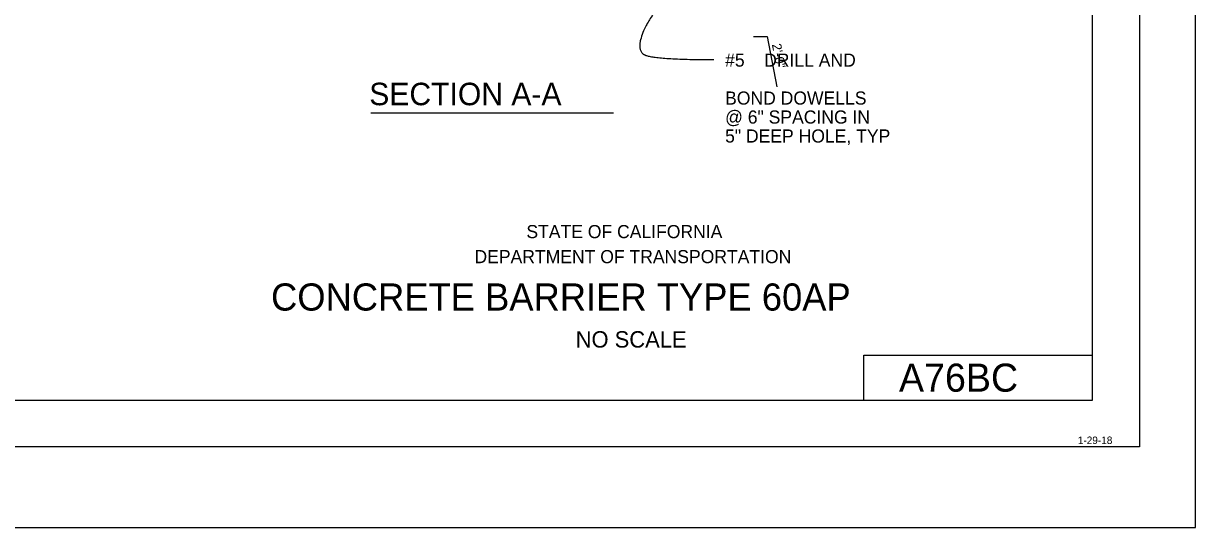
# Model space of a CAD drawing. Extents: x -900 to 860, y -510 to 676.
# Drawn here: x 235 to 860, y -510 to -241 of the extents above; entities that cross this region are included whole.
import ezdxf

# ---------------------------------------------------------------- set-up
doc = ezdxf.new("R2010")
doc.units = 0
for name, color, linetype in [('10 Sheet Format', 7, 'Continuous'), ('14 Ramp Anno', 7, 'Continuous'), ('212 Leaders and Dim Lines', 7, 'Continuous'), ('217 Rebar', 7, 'Continuous')]:
    doc.layers.add(name, color=color, linetype=linetype)

msp = doc.modelspace()

# ---------------------------------------------------------------- linework, layer by layer
at = {"layer": '10 Sheet Format'}
for p, q in [((805.1, -441.75), (805.1, 608.25)), ((683.1, -441.75), (683.1, -417.75)), ((683.1, -417.75), (805.1, -417.75)), ((-819.9, -441.75), (805.1, -441.75)), ((830.13, -466.76), (830.13, -466.76))]:
    msp.add_line(p, q, dxfattribs=at)
for points in [[(-899.9, -509.75), (860.1, -509.75), (860.1, 676.25), (-899.9, 676.25)], [(-869.87, 633.25), (830.13, 633.25), (830.13, -466.75), (-869.87, -466.75)], [(-869.87, 633.25), (830.13, 633.25), (830.13, -466.75), (-869.87, -466.75)]]:
    msp.add_lwpolyline(points, close=True, dxfattribs=at)
at = {"layer": '14 Ramp Anno'}
msp.add_line((420.15, -288.48), (549.52, -288.48), dxfattribs=at)
at = {"layer": '212 Leaders and Dim Lines'}
msp.add_open_spline([(550, -169.14), (583.9, -169.14), (612.41, -186.18), (570.34, -233.85), (561.46, -254.41), (569.88, -260.02), (603.06, -260.02)], degree=2, dxfattribs=at)
at = {"layer": '217 Rebar'}
for p, q in [((624.29, -247.69), (631.5, -247.69)), ((631.5, -247.69), (636.73, -274.56))]:
    msp.add_line(p, q, dxfattribs=at)

# ---------------------------------------------------------------- texts
at = {"layer": '10 Sheet Format'}
for s, height, p in [('STATE OF CALIFORNIA', 7, (503.14, -355.31)), ('DEPARTMENT OF TRANSPORTATION', 7, (475.45, -368.66)), ('CONCRETE BARRIER TYPE 60AP', 14.5, (366.92, -393.96)), ('NO SCALE', 8.75, (529.43, -413.7)), ('A76BC', 15, (701.89, -437.25)), ('1-29-18', 4, (797.29, -465.18))]:
    msp.add_text(s, height=height, dxfattribs=at).set_placement(p)
at = {"layer": '14 Ramp Anno'}
msp.add_text('SECTION A-A', height=12.0016, dxfattribs=at).set_placement((419.33, -284.37))
at = {"layer": '212 Leaders and Dim Lines'}
msp.add_text('2\'-0"', height=4.982, rotation=280.99251, dxfattribs=at).set_placement((634.06, -251.95))
for s, p in [('#5    DRILL AND', (609.14, -263.79)), ('BOND DOWELLS', (609.14, -284.04)), ('@ 6" SPACING IN', (609.14, -294.17)), ('5" DEEP HOLE, TYP', (609.14, -304.29))]:
    msp.add_text(s, height=7, dxfattribs=at).set_placement(p)

doc.saveas('drawing.dxf')
